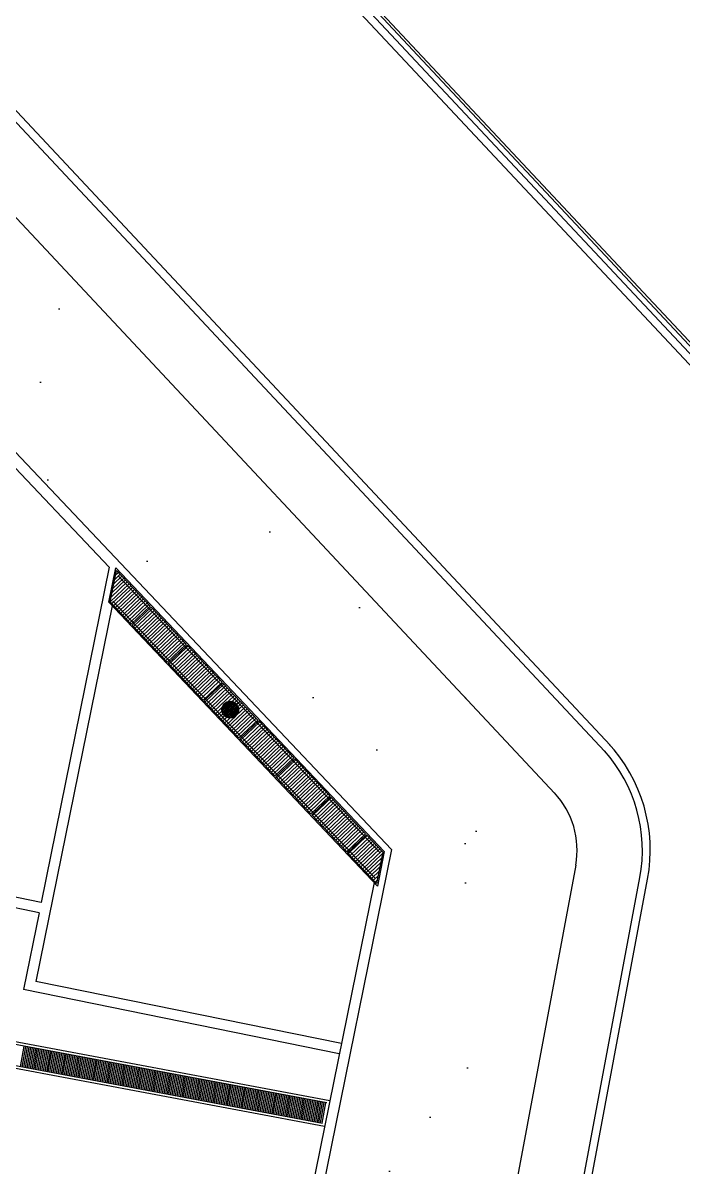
# Model space of a CAD drawing. Header units: metres. Extents: x 1796 to 5645, y -4719 to 2384.
# Drawn here: x 2030.05 to 2042.69, y -1138.64 to -1116.74 of the extents above; entities that cross this region are included whole.
import ezdxf

# ---------------------------------------------------------------- set-up
doc = ezdxf.new("R2010")
doc.units = ezdxf.units.M
doc.header["$MEASUREMENT"] = 0
doc.layers.add('ARQUITETURA', color=253, linetype='CONTINUOUS')

msp = doc.modelspace()

# ---------------------------------------------------------------- hatches: boundary and pattern name
at = {"layer": 'ARQUITETURA'}
h = msp.add_hatch(dxfattribs=at)
h.set_pattern_fill('AR-SAND', color=116, scale=3, angle=-46.877, style=0)
h.set_pattern_definition([(350.62296, (1466.5355, -762.2295), (4.08992, 4.08927), [0, -4.56, 0, -5.1, 0, -4.875]), (320.623, (1466.5355, -762.2295), (9.808834, 1.91215), [0, -2.46, 0, -4.11, 0, -1.575]), (280.623, (1464.013, -759.536), (6.39856, -6.807323), [0, -1.5, 0, -5.4, 0, -7.05]), (270.623, (1464.013, -759.536), (8.08648, -4.78256), [0, -0.75, 0, -3.54, 0, -4.05])])
edge = h.paths.add_edge_path()
edge.add_line((2048.41, -1161.912), (2047.65, -1163.919))
edge.add_arc((2015.073, -1249.958), 92, 69.26198, 79.43995)
edge.add_line((2031.934, -1159.516), (2031.658, -1160.99))
edge.add_line((2031.658, -1160.99), (2009.518, -1156.844))
edge.add_line((2009.518, -1156.844), (2011.289, -1147.384))
edge.add_line((2011.289, -1147.384), (2033.265, -1151.499))
edge.add_line((2033.265, -1151.499), (2037.108, -1132.566))
edge.add_line((2037.108, -1132.566), (2028.352, -1123.315))
edge.add_line((2028.352, -1123.315), (2021.935, -1122.012))
edge.add_line((2021.935, -1122.012), (2022.419, -1119.626))
edge.add_arc((2025.457, -1120.243), 3.1, 43.1229, 168.5248, ccw=False)
edge.add_line((2027.72, -1118.124), (2040.231, -1131.482))
edge.add_arc((2039.063, -1132.575), 1.6, -10.3134, 43.1255, ccw=False)
edge.add_line((2040.638, -1132.862), (2037.908, -1147.419))
edge.add_arc((2043.365, -1148.443), 5.552, 169.3787, 228.4034)
edge.add_line((2039.679, -1152.595), (2048.41, -1161.912))

# ---------------------------------------------------------------- linework, layer by layer
for p, q in [((2030.375, -1110.003, 0), (2051.051, -1132.078, 0)), ((2051.161, -1131.976, 0), (2031.787, -1111.29, 0)), ((2049.833, -1130.413, 0), (2032.464, -1111.866, 0)), ((2049.87, -1130.379, 0), (2032.499, -1111.831, 0)), ((2041.19, -1130.678, 0), (2028.632, -1117.269, 0)), ((2041.294, -1130.569, 0), (2028.741, -1117.167, 0)), ((2027.72, -1118.124, 0), (2040.231, -1131.482, 0)), ((2028.352, -1123.315), (2037.108, -1132.566)), ((2028.921, -1124.221), (2031.706, -1127.159)), ((2031.706, -1127.159), (2030.403, -1133.578)), ((2031.697, -1127.83), (2031.831, -1127.172)), ((2031.724, -1127.823), (2031.846, -1127.224)), ((2031.794, -1127.48), (2031.949, -1127.332)), ((2031.811, -1127.394), (2031.914, -1127.296)), ((2031.828, -1127.309), (2031.88, -1127.26)), ((2031.831, -1127.172), (2036.972, -1132.604)), ((2031.846, -1127.224), (2032.491, -1127.906)), ((2031.875, -1127.328), (2036.891, -1132.628)), ((2031.724, -1127.821), (2032.086, -1127.478)), ((2031.742, -1127.736), (2032.052, -1127.441)), ((2031.758, -1127.858), (2032.12, -1127.514)), ((2031.759, -1127.651), (2032.017, -1127.405)), ((2031.776, -1127.565), (2031.983, -1127.369)), ((2031.792, -1127.895), (2032.155, -1127.55)), ((2031.827, -1127.931), (2032.189, -1127.587)), ((2031.861, -1127.967), (2032.223, -1127.623)), ((2031.895, -1128.004), (2032.258, -1127.659)), ((2031.93, -1128.04), (2032.292, -1127.696)), ((2031.964, -1128.076), (2032.327, -1127.732)), ((2031.998, -1128.113), (2032.361, -1127.768)), ((2031.76, -1127.897), (2030.3, -1135.088)), ((2036.839, -1133.263), (2031.697, -1127.83)), ((2032.128, -1128.25), (2031.724, -1127.823)), ((2031.778, -1127.807), (2036.794, -1133.107)), ((2032.033, -1128.149), (2032.395, -1127.805)), ((2032.067, -1128.185), (2032.43, -1127.841)), ((2032.102, -1128.222), (2032.464, -1127.877)), ((2032.128, -1128.25), (2032.491, -1127.906)), ((2032.145, -1128.268), (2032.508, -1127.924)), ((2032.17, -1128.294), (2032.533, -1127.95)), ((2032.205, -1128.33), (2032.567, -1127.986)), ((2032.508, -1127.924), (2033.179, -1128.632)), ((2032.273, -1128.403), (2032.636, -1128.059)), ((2032.275, -1128.332), (2032.602, -1128.022)), ((2032.308, -1128.439), (2032.67, -1128.095)), ((2032.342, -1128.476), (2032.705, -1128.131)), ((2032.376, -1128.512), (2032.739, -1128.168)), ((2032.411, -1128.548), (2032.773, -1128.204)), ((2032.815, -1128.976), (2032.145, -1128.268)), ((2032.239, -1128.367), (2032.275, -1128.332)), ((2032.445, -1128.585), (2032.808, -1128.24)), ((2032.48, -1128.621), (2032.842, -1128.277)), ((2032.514, -1128.657), (2032.876, -1128.313)), ((2032.548, -1128.694), (2032.911, -1128.349)), ((2032.583, -1128.73), (2032.945, -1128.386)), ((2032.617, -1128.766), (2032.98, -1128.422)), ((2032.651, -1128.803), (2033.014, -1128.458)), ((2032.686, -1128.839), (2033.048, -1128.495)), ((2032.72, -1128.875), (2033.083, -1128.531)), ((2032.755, -1128.911), (2033.117, -1128.567)), ((2032.789, -1128.948), (2033.151, -1128.603)), ((2032.815, -1128.976), (2033.179, -1128.632)), ((2032.833, -1128.994), (2033.196, -1128.65)), ((2033.196, -1128.65), (2033.866, -1129.358)), ((2032.851, -1129.014), (2033.214, -1128.669)), ((2032.886, -1129.05), (2033.248, -1128.706)), ((2032.92, -1129.086), (2033.282, -1128.742)), ((2032.954, -1129.123), (2033.317, -1128.778)), ((2032.989, -1129.159), (2033.351, -1128.815)), ((2033.023, -1129.195), (2033.386, -1128.851)), ((2033.503, -1129.702), (2032.833, -1128.994)), ((2033.057, -1129.231), (2033.42, -1128.887)), ((2033.092, -1129.268), (2033.454, -1128.923)), ((2033.161, -1129.34), (2033.523, -1128.996)), ((2033.162, -1129.27), (2033.489, -1128.96)), ((2033.195, -1129.377), (2033.557, -1129.032)), ((2033.229, -1129.413), (2033.592, -1129.069)), ((2033.126, -1129.304), (2033.162, -1129.27)), ((2033.264, -1129.449), (2033.626, -1129.105)), ((2033.298, -1129.486), (2033.661, -1129.141)), ((2033.332, -1129.522), (2033.695, -1129.178)), ((2033.367, -1129.558), (2033.729, -1129.214)), ((2033.401, -1129.595), (2033.764, -1129.25)), ((2033.435, -1129.631), (2033.798, -1129.287)), ((2033.47, -1129.667), (2033.832, -1129.323)), ((2033.503, -1129.702), (2033.866, -1129.358)), ((2033.52, -1129.72), (2033.883, -1129.377)), ((2033.539, -1129.74), (2033.901, -1129.396)), ((2033.573, -1129.776), (2033.935, -1129.432)), ((2033.607, -1129.812), (2033.97, -1129.468)), ((2033.642, -1129.849), (2034.004, -1129.504)), ((2033.883, -1129.377), (2034.553, -1130.085)), ((2034.19, -1130.428), (2033.52, -1129.72)), ((2033.676, -1129.885), (2034.039, -1129.541)), ((2033.71, -1129.921), (2034.073, -1129.577)), ((2033.863, -1129.882), (2034.027, -1129.727)), ((2033.865, -1129.915), (2034.059, -1129.731)), ((2033.869, -1129.842), (2033.986, -1129.731)), ((2033.873, -1129.942), (2034.086, -1129.74)), ((2033.884, -1129.966), (2034.109, -1129.752)), ((2034.16, -1129.969), (2033.948, -1129.746)), ((2034.172, -1129.945), (2033.973, -1129.735)), ((2033.982, -1129.732), (2034.107, -1129.613)), ((2034.18, -1129.917), (2034.001, -1129.728)), ((2034.183, -1129.884), (2034.034, -1129.727)), ((2034.057, -1129.731), (2034.142, -1129.65)), ((2034.176, -1129.84), (2034.077, -1129.736)), ((2034.108, -1129.751), (2034.176, -1129.686)), ((2034.145, -1129.784), (2034.21, -1129.722)), ((2034.172, -1129.828), (2034.245, -1129.759)), ((2038.65, -1129.794, 0), (2038.5, -1129.633, 0)), ((2030.363, -1133.774), (2010.866, -1129.816)), ((2033.745, -1129.958), (2033.87, -1129.838)), ((2033.779, -1129.994), (2033.865, -1129.913)), ((2033.814, -1130.03), (2033.883, -1129.964)), ((2034.027, -1130.047), (2033.863, -1129.874)), ((2033.99, -1130.043), (2033.865, -1129.912)), ((2034.058, -1130.043), (2033.869, -1129.844)), ((2034.085, -1130.035), (2033.879, -1129.818)), ((2033.931, -1130.018), (2033.888, -1129.972)), ((2034.108, -1130.023), (2033.892, -1129.795)), ((2033.898, -1129.987), (2034.129, -1129.767)), ((2034.128, -1130.008), (2033.908, -1129.776)), ((2033.915, -1130.005), (2034.147, -1129.785)), ((2034.146, -1129.99), (2033.927, -1129.759)), ((2033.935, -1130.021), (2034.161, -1129.806)), ((2033.958, -1130.033), (2034.172, -1129.83)), ((2033.985, -1130.042), (2034.18, -1129.857)), ((2033.985, -1130.212), (2034.348, -1129.868)), ((2034.017, -1130.047), (2034.183, -1129.889)), ((2034.02, -1130.248), (2034.382, -1129.904)), ((2034.054, -1130.285), (2034.417, -1129.94)), ((2034.057, -1130.043), (2034.177, -1129.929)), ((2034.088, -1130.321), (2034.451, -1129.977)), ((2034.139, -1129.997), (2034.314, -1129.831)), ((2034.183, -1129.886), (2034.279, -1129.795)), ((2033.848, -1130.067), (2033.914, -1130.004)), ((2033.882, -1130.103), (2033.956, -1130.032)), ((2033.917, -1130.139), (2034.014, -1130.047)), ((2033.951, -1130.176), (2034.127, -1130.008)), ((2034.123, -1130.357), (2034.485, -1130.013)), ((2034.157, -1130.393), (2034.52, -1130.049)), ((2034.19, -1130.428), (2034.553, -1130.085)), ((2034.207, -1130.447), (2034.571, -1130.103)), ((2034.226, -1130.466), (2034.588, -1130.122)), ((2034.26, -1130.502), (2034.623, -1130.158)), ((2034.295, -1130.539), (2034.657, -1130.194)), ((2034.571, -1130.103), (2035.241, -1130.811)), ((2034.329, -1130.575), (2034.692, -1130.231)), ((2034.363, -1130.611), (2034.726, -1130.267)), ((2034.398, -1130.648), (2034.724, -1130.338)), ((2034.432, -1130.684), (2034.795, -1130.34)), ((2034.467, -1130.72), (2034.829, -1130.376)), ((2034.501, -1130.757), (2034.863, -1130.412)), ((2034.724, -1130.338), (2034.76, -1130.303)), ((2034.878, -1131.155), (2034.207, -1130.447)), ((2034.535, -1130.793), (2034.898, -1130.449)), ((2034.57, -1130.829), (2034.932, -1130.485)), ((2034.604, -1130.866), (2034.967, -1130.521)), ((2034.638, -1130.902), (2035.001, -1130.558)), ((2034.673, -1130.938), (2035.035, -1130.594)), ((2034.707, -1130.975), (2035.07, -1130.63)), ((2034.741, -1131.011), (2035.104, -1130.666)), ((2034.776, -1131.047), (2035.138, -1130.703)), ((2034.81, -1131.083), (2035.173, -1130.739)), ((2034.845, -1131.12), (2035.207, -1130.775)), ((2034.878, -1131.155), (2035.241, -1130.811)), ((2034.895, -1131.173), (2035.258, -1130.829)), ((2034.913, -1131.192), (2035.276, -1130.848)), ((2035.258, -1130.829), (2035.928, -1131.537)), ((2034.948, -1131.229), (2035.31, -1130.884)), ((2034.982, -1131.265), (2035.345, -1130.921)), ((2035.016, -1131.301), (2035.379, -1130.957)), ((2035.051, -1131.338), (2035.413, -1130.993)), ((2035.085, -1131.374), (2035.448, -1131.03)), ((2035.12, -1131.41), (2035.482, -1131.066)), ((2030.403, -1133.578), (2018.839, -1131.23)), ((2035.565, -1131.881), (2034.895, -1131.173)), ((2035.154, -1131.447), (2035.516, -1131.102)), ((2035.188, -1131.483), (2035.551, -1131.139)), ((2035.223, -1131.519), (2035.585, -1131.175)), ((2035.257, -1131.556), (2035.62, -1131.211)), ((2035.291, -1131.592), (2035.654, -1131.248)), ((2035.326, -1131.628), (2035.688, -1131.284)), ((2035.36, -1131.664), (2035.723, -1131.32)), ((2035.394, -1131.701), (2035.757, -1131.356)), ((2035.429, -1131.737), (2035.791, -1131.393)), ((2035.463, -1131.773), (2035.826, -1131.429)), ((2035.498, -1131.81), (2035.86, -1131.465)), ((2035.532, -1131.846), (2035.894, -1131.502)), ((2035.565, -1131.881), (2035.928, -1131.537)), ((2035.582, -1131.899), (2035.945, -1131.555)), ((2035.597, -1131.915), (2035.959, -1131.57)), ((2035.631, -1131.951), (2035.994, -1131.607)), ((2035.666, -1131.987), (2036.028, -1131.643)), ((2035.7, -1132.023), (2036.062, -1131.679)), ((2035.734, -1132.06), (2036.097, -1131.715)), ((2035.945, -1131.555), (2036.615, -1132.264)), ((2036.252, -1132.607), (2035.582, -1131.899)), ((2035.769, -1132.096), (2036.131, -1131.752)), ((2035.803, -1132.132), (2036.166, -1131.788)), ((2035.837, -1132.169), (2036.2, -1131.824)), ((2035.872, -1132.205), (2036.234, -1131.861)), ((2035.906, -1132.241), (2036.269, -1131.897)), ((2035.941, -1132.278), (2036.303, -1131.933)), ((2035.975, -1132.314), (2036.337, -1131.97)), ((2036.009, -1132.35), (2036.372, -1132.006)), ((2036.044, -1132.387), (2036.406, -1132.042)), ((2036.078, -1132.423), (2036.441, -1132.079)), ((2036.112, -1132.459), (2036.475, -1132.115)), ((2036.147, -1132.496), (2036.509, -1132.151)), ((2036.181, -1132.532), (2036.544, -1132.188)), ((2036.215, -1132.568), (2036.578, -1132.224)), ((2036.25, -1132.605), (2036.612, -1132.26)), ((2036.252, -1132.607), (2036.615, -1132.264)), ((2036.27, -1132.625), (2036.633, -1132.282)), ((2036.284, -1132.641), (2036.647, -1132.296)), ((2036.319, -1132.677), (2036.681, -1132.333)), ((2036.353, -1132.713), (2036.715, -1132.369)), ((2036.633, -1132.282), (2036.945, -1132.612)), ((2037.108, -1132.566), (2033.265, -1151.499)), ((2036.387, -1132.75), (2036.75, -1132.405)), ((2036.456, -1132.822), (2036.819, -1132.478)), ((2036.458, -1132.752), (2036.784, -1132.442)), ((2036.49, -1132.859), (2036.853, -1132.514)), ((2036.525, -1132.895), (2036.887, -1132.551)), ((2036.559, -1132.931), (2036.922, -1132.587)), ((2036.972, -1132.604), (2036.839, -1133.263)), ((2035.928, -1137.373), (2011.393, -1132.779)), ((2036.824, -1133.211), (2036.27, -1132.625)), ((2036.422, -1132.786), (2036.458, -1132.752)), ((2036.594, -1132.968), (2036.94, -1132.639)), ((2036.628, -1133.004), (2036.923, -1132.724)), ((2036.699, -1133.006), (2036.905, -1132.809)), ((2036.945, -1132.612), (2036.824, -1133.211)), ((2035.869, -1137.413), (2011.427, -1132.836)), ((2036.662, -1133.04), (2036.699, -1133.006)), ((2036.697, -1133.077), (2036.888, -1132.895)), ((2036.731, -1133.113), (2036.871, -1132.98)), ((2040.638, -1132.862, 0), (2037.908, -1147.419, 0)), ((2035.79, -1137.805), (2011.364, -1133.231)), ((2036.776, -1133.197), (2033.108, -1151.266)), ((2036.765, -1133.149), (2036.853, -1133.066)), ((2036.8, -1133.186), (2036.836, -1133.151)), ((2039.244, -1147.076, 0), (2041.865, -1133.101, 0)), ((2039.391, -1147.103, 0), (2042.012, -1133.128, 0)), ((2035.829, -1137.863), (2011.307, -1133.271)), ((2030.363, -1133.774), (2030.065, -1135.244)), ((2036.151, -1136.275), (2030.3, -1135.088)), ((2036.111, -1136.471), (2030.065, -1135.244)), ((2030.073, -1136.328), (2030.004, -1136.722)), ((2030.105, -1136.334), (2030.035, -1136.728)), ((2030.136, -1136.34), (2030.066, -1136.734)), ((2030.167, -1136.345), (2030.097, -1136.739)), ((2030.198, -1136.351), (2030.129, -1136.745)), ((2030.229, -1136.357), (2030.16, -1136.751)), ((2030.261, -1136.363), (2030.191, -1136.757)), ((2030.292, -1136.369), (2030.222, -1136.763)), ((2030.323, -1136.375), (2030.254, -1136.769)), ((2030.354, -1136.38), (2030.285, -1136.774)), ((2030.385, -1136.386), (2030.316, -1136.78)), ((2030.417, -1136.392), (2030.347, -1136.786)), ((2030.448, -1136.398), (2030.378, -1136.792)), ((2030.479, -1136.404), (2030.41, -1136.798)), ((2030.51, -1136.41), (2030.441, -1136.804)), ((2030.541, -1136.416), (2030.472, -1136.809)), ((2030.573, -1136.421), (2030.503, -1136.815)), ((2030.604, -1136.427), (2030.534, -1136.821)), ((2030.635, -1136.433), (2030.566, -1136.827)), ((2030.666, -1136.439), (2030.597, -1136.833)), ((2030.698, -1136.445), (2030.628, -1136.839)), ((2030.729, -1136.451), (2030.659, -1136.845)), ((2030.76, -1136.456), (2030.69, -1136.85)), ((2030.791, -1136.462), (2030.722, -1136.856)), ((2030.822, -1136.468), (2030.753, -1136.862)), ((2030.854, -1136.474), (2030.784, -1136.868)), ((2030.885, -1136.48), (2030.815, -1136.874)), ((2030.916, -1136.486), (2030.846, -1136.88)), ((2030.947, -1136.492), (2030.878, -1136.885)), ((2030.978, -1136.497), (2030.909, -1136.891)), ((2031.01, -1136.503), (2030.94, -1136.897)), ((2031.041, -1136.509), (2030.971, -1136.903)), ((2031.072, -1136.515), (2031.003, -1136.909)), ((2031.103, -1136.521), (2031.034, -1136.915)), ((2031.134, -1136.527), (2031.065, -1136.921)), ((2031.166, -1136.532), (2031.096, -1136.926)), ((2031.197, -1136.538), (2031.127, -1136.932)), ((2031.228, -1136.544), (2031.159, -1136.938)), ((2031.259, -1136.55), (2031.19, -1136.944)), ((2031.29, -1136.556), (2031.221, -1136.95)), ((2031.322, -1136.562), (2031.252, -1136.956)), ((2031.353, -1136.567), (2031.283, -1136.961)), ((2031.384, -1136.573), (2031.315, -1136.967)), ((2031.415, -1136.579), (2031.346, -1136.973)), ((2031.447, -1136.585), (2031.377, -1136.979)), ((2031.478, -1136.591), (2031.408, -1136.985)), ((2031.509, -1136.597), (2031.439, -1136.991)), ((2031.54, -1136.603), (2031.471, -1136.997)), ((2031.571, -1136.608), (2031.502, -1137.002)), ((2031.603, -1136.614), (2031.533, -1137.008)), ((2031.634, -1136.62), (2031.564, -1137.014)), ((2031.665, -1136.626), (2031.596, -1137.02)), ((2031.696, -1136.632), (2031.627, -1137.026)), ((2031.727, -1136.638), (2031.658, -1137.032)), ((2031.759, -1136.643), (2031.689, -1137.037)), ((2031.79, -1136.649), (2031.72, -1137.043)), ((2031.821, -1136.655), (2031.752, -1137.049)), ((2031.852, -1136.661), (2031.783, -1137.055)), ((2031.883, -1136.667), (2031.814, -1137.061)), ((2031.915, -1136.673), (2031.845, -1137.067)), ((2031.946, -1136.679), (2031.876, -1137.072)), ((2031.977, -1136.684), (2031.908, -1137.078)), ((2032.008, -1136.69), (2031.939, -1137.084)), ((2032.04, -1136.696), (2031.97, -1137.09)), ((2032.071, -1136.702), (2032.001, -1137.096)), ((2032.102, -1136.708), (2032.032, -1137.102)), ((2032.133, -1136.714), (2032.064, -1137.108)), ((2032.164, -1136.719), (2032.095, -1137.113)), ((2032.196, -1136.725), (2032.126, -1137.119)), ((2032.227, -1136.731), (2032.157, -1137.125)), ((2032.258, -1136.737), (2032.188, -1137.131)), ((2032.289, -1136.743), (2032.22, -1137.137)), ((2032.32, -1136.749), (2032.251, -1137.143)), ((2032.352, -1136.755), (2032.282, -1137.148)), ((2032.383, -1136.76), (2032.313, -1137.154)), ((2032.414, -1136.766), (2032.345, -1137.16)), ((2032.445, -1136.772), (2032.376, -1137.166)), ((2032.476, -1136.778), (2032.407, -1137.172)), ((2032.508, -1136.784), (2032.438, -1137.178)), ((2032.539, -1136.79), (2032.469, -1137.184)), ((2032.57, -1136.795), (2032.501, -1137.189)), ((2032.601, -1136.801), (2032.532, -1137.195)), ((2032.632, -1136.807), (2032.563, -1137.201)), ((2032.664, -1136.813), (2032.594, -1137.207)), ((2032.695, -1136.819), (2032.625, -1137.213)), ((2032.726, -1136.825), (2032.657, -1137.219)), ((2032.757, -1136.83), (2032.688, -1137.224)), ((2032.789, -1136.836), (2032.719, -1137.23)), ((2032.82, -1136.842), (2032.75, -1137.236)), ((2032.851, -1136.848), (2032.781, -1137.242)), ((2032.882, -1136.854), (2032.813, -1137.248)), ((2032.913, -1136.86), (2032.844, -1137.254)), ((2032.945, -1136.866), (2032.875, -1137.26)), ((2032.976, -1136.871), (2032.906, -1137.265)), ((2033.007, -1136.877), (2032.938, -1137.271)), ((2033.038, -1136.883), (2032.969, -1137.277)), ((2033.069, -1136.889), (2033, -1137.283)), ((2033.101, -1136.895), (2033.031, -1137.289)), ((2033.132, -1136.901), (2033.062, -1137.295)), ((2033.163, -1136.906), (2033.094, -1137.3)), ((2033.194, -1136.912), (2033.125, -1137.306)), ((2033.225, -1136.918), (2033.156, -1137.312)), ((2033.257, -1136.924), (2033.187, -1137.318)), ((2033.288, -1136.93), (2033.218, -1137.324)), ((2033.319, -1136.936), (2033.25, -1137.33)), ((2033.35, -1136.942), (2033.281, -1137.335)), ((2033.382, -1136.947), (2033.312, -1137.341)), ((2033.413, -1136.953), (2033.343, -1137.347)), ((2033.444, -1136.959), (2033.374, -1137.353)), ((2033.475, -1136.965), (2033.406, -1137.359)), ((2033.506, -1136.971), (2033.437, -1137.365)), ((2033.538, -1136.977), (2033.468, -1137.371)), ((2033.569, -1136.982), (2033.499, -1137.376)), ((2033.6, -1136.988), (2033.53, -1137.382)), ((2033.631, -1136.994), (2033.562, -1137.388)), ((2033.662, -1137), (2033.593, -1137.394)), ((2033.694, -1137.006), (2033.624, -1137.4)), ((2033.725, -1137.012), (2033.655, -1137.406)), ((2033.756, -1137.018), (2033.687, -1137.411)), ((2033.787, -1137.023), (2033.718, -1137.417)), ((2033.818, -1137.029), (2033.749, -1137.423)), ((2033.85, -1137.035), (2033.78, -1137.429)), ((2033.881, -1137.041), (2033.811, -1137.435)), ((2033.912, -1137.047), (2033.843, -1137.441)), ((2033.943, -1137.053), (2033.874, -1137.447)), ((2033.974, -1137.058), (2033.905, -1137.452)), ((2034.006, -1137.064), (2033.936, -1137.458)), ((2034.037, -1137.07), (2033.967, -1137.464)), ((2034.068, -1137.076), (2033.999, -1137.47)), ((2034.099, -1137.082), (2034.03, -1137.476)), ((2034.131, -1137.088), (2034.061, -1137.482)), ((2034.162, -1137.093), (2034.092, -1137.487)), ((2034.193, -1137.099), (2034.123, -1137.493)), ((2034.224, -1137.105), (2034.155, -1137.499)), ((2034.255, -1137.111), (2034.186, -1137.505)), ((2034.287, -1137.117), (2034.217, -1137.511)), ((2034.318, -1137.123), (2034.248, -1137.517)), ((2034.349, -1137.129), (2034.28, -1137.523)), ((2034.38, -1137.134), (2034.311, -1137.528)), ((2034.411, -1137.14), (2034.342, -1137.534)), ((2034.443, -1137.146), (2034.373, -1137.54)), ((2034.474, -1137.152), (2034.404, -1137.546)), ((2034.505, -1137.158), (2034.436, -1137.552)), ((2034.536, -1137.164), (2034.467, -1137.558)), ((2034.567, -1137.169), (2034.498, -1137.563)), ((2034.599, -1137.175), (2034.529, -1137.569)), ((2034.63, -1137.181), (2034.56, -1137.575)), ((2034.661, -1137.187), (2034.592, -1137.581)), ((2034.692, -1137.193), (2034.623, -1137.587)), ((2034.724, -1137.199), (2034.654, -1137.593)), ((2034.755, -1137.205), (2034.685, -1137.598)), ((2034.786, -1137.21), (2034.716, -1137.604)), ((2034.817, -1137.216), (2034.748, -1137.61)), ((2034.848, -1137.222), (2034.779, -1137.616)), ((2034.88, -1137.228), (2034.81, -1137.622)), ((2034.911, -1137.234), (2034.841, -1137.628)), ((2034.942, -1137.24), (2034.872, -1137.634)), ((2034.973, -1137.245), (2034.904, -1137.639)), ((2035.004, -1137.251), (2034.935, -1137.645)), ((2035.036, -1137.257), (2034.966, -1137.651)), ((2035.067, -1137.263), (2034.997, -1137.657)), ((2035.098, -1137.269), (2035.029, -1137.663)), ((2035.129, -1137.275), (2035.06, -1137.669)), ((2035.16, -1137.281), (2035.091, -1137.674)), ((2035.192, -1137.286), (2035.122, -1137.68)), ((2035.223, -1137.292), (2035.153, -1137.686)), ((2035.254, -1137.298), (2035.185, -1137.692)), ((2035.285, -1137.304), (2035.216, -1137.698)), ((2035.316, -1137.31), (2035.247, -1137.704)), ((2035.348, -1137.316), (2035.278, -1137.71)), ((2035.379, -1137.321), (2035.309, -1137.715)), ((2035.41, -1137.327), (2035.341, -1137.721)), ((2035.441, -1137.333), (2035.372, -1137.727)), ((2035.473, -1137.339), (2035.403, -1137.733)), ((2035.504, -1137.345), (2035.434, -1137.739)), ((2035.535, -1137.351), (2035.465, -1137.745)), ((2035.566, -1137.356), (2035.497, -1137.75)), ((2035.597, -1137.362), (2035.528, -1137.756)), ((2035.629, -1137.368), (2035.559, -1137.762)), ((2035.66, -1137.374), (2035.59, -1137.768)), ((2035.691, -1137.38), (2035.622, -1137.774)), ((2035.722, -1137.386), (2035.653, -1137.78)), ((2035.753, -1137.392), (2035.684, -1137.786)), ((2035.785, -1137.397), (2035.715, -1137.791)), ((2035.814, -1137.403), (2035.745, -1137.797)), ((2035.816, -1137.403), (2035.746, -1137.797)), ((2035.846, -1137.409), (2035.776, -1137.803)), ((2035.847, -1137.409), (2035.778, -1137.803))]:
    msp.add_line(p, q, dxfattribs=at)
msp.add_circle((2034.023, -1129.887), 0.16, dxfattribs=at)
for centre, radius, start, end in [((2039.064, -1132.575, 0), 3, 349.3764, 43.1278), ((2039.063, -1132.575, 0), 1.6, 349.6866, 43.1263)]:
    msp.add_arc(centre, radius, start, end, dxfattribs=at)
at = {"layer": 'ARQUITETURA', "extrusion": (-4.23823e-08, -4.20686e-08, 1)}
msp.add_arc((2039.063, -1132.575, 0), 2.85, 349.3787, 41.7445, dxfattribs=at)

doc.saveas('drawing.dxf')
